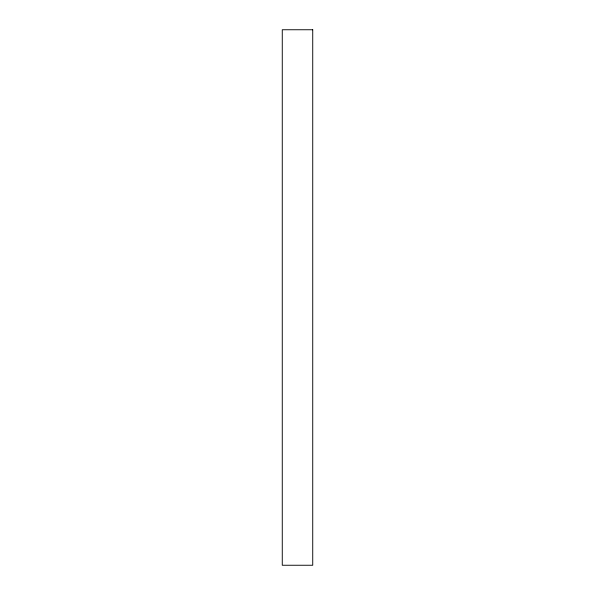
<?xml version="1.0" encoding="UTF-8"?>
<svg xmlns="http://www.w3.org/2000/svg" width="595" height="595" viewBox="0 0 595 595"><rect width="100%" height="100%" fill="white"/><g stroke="black" fill="none" stroke-linecap="round" stroke-linejoin="round"><path stroke-width="0.89" d="M312.732 29.75L282.268 29.75L282.268 565.25L312.732 565.25L312.732 29.75"/></g></svg>
